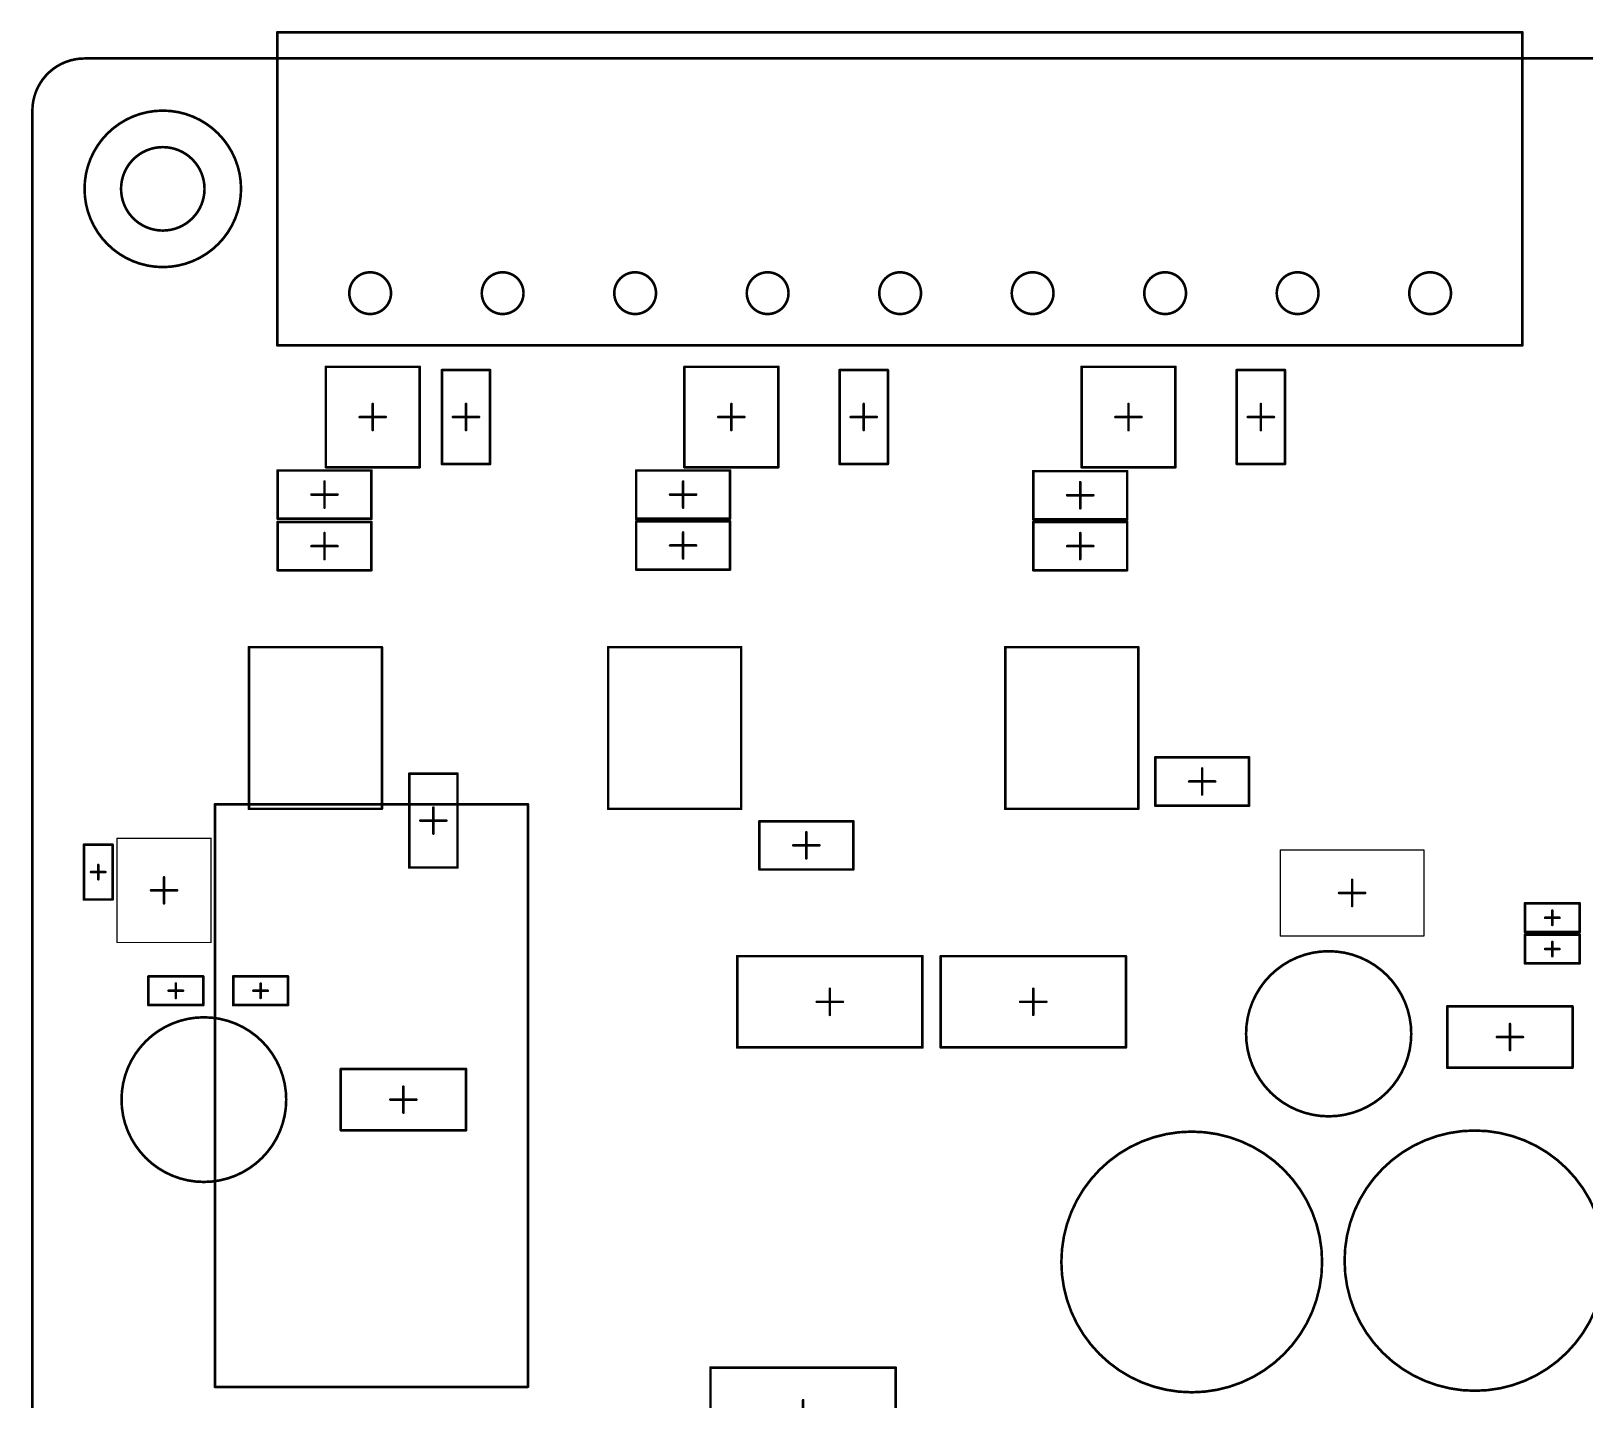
# Model space of a CAD drawing. Header units: millimetres. Extents: x 17 to 252, y 25 to 104.
# Drawn here: x 16.9 to 76.5, y 51.6 to 104.1 of the extents above; entities that cross this region are included whole.
import ezdxf

# ---------------------------------------------------------------- set-up
doc = ezdxf.new("R2010")
doc.units = ezdxf.units.MM
doc.layers.add('Mechanical1', color=6, linetype='Continuous')
doc.layers.add('Mechanical15', color=56, linetype='Continuous')

# ---------------------------------------------------------------- blocks, each defined once
blk = doc.blocks.new('RESC1005X04N_61')
at = {"layer": 'Mechanical15', "const_width": 0.1}
for points in [[(-1.05, -0.55), (-1.05, 0.55)], [(-1.05, 0.55), (1.05, 0.55)], [(1.05, -0.55), (1.05, 0.55)], [(-0.275, 0), (0.275, 0)], [(0, -0.275), (0, 0.275)], [(-1.05, -0.55), (1.05, -0.55)]]:
    blk.add_lwpolyline(points, dxfattribs=at)
at = {"layer": 'Mechanical15', "const_width": 0.05}
for points in [[(-1.075, 0.55, 1), (-1.025, 0.55, 1)], [(-1.075, 0.55, 1), (-1.025, 0.55, 1)], [(1.025, 0.55, 1), (1.075, 0.55, 1)], [(1.025, 0.55, 1), (1.075, 0.55, 1)], [(-0.3, 0, 1), (-0.25, 0, 1)], [(-0.025, 0.275, 1), (0.025, 0.275, 1)], [(0.25, 0, 1), (0.3, 0, 1)], [(-1.075, -0.55, 1), (-1.025, -0.55, 1)], [(-1.075, -0.55, 1), (-1.025, -0.55, 1)], [(-0.025, -0.275, 1), (0.025, -0.275, 1)], [(1.025, -0.55, 1), (1.075, -0.55, 1)], [(1.025, -0.55, 1), (1.075, -0.55, 1)]]:
    blk.add_lwpolyline(points, format="xyb", close=True, dxfattribs=at)
blk = doc.blocks.new('SOT90P247X115_3N_103')
at = {"layer": 'Mechanical15', "const_width": 0.1}
for points in [[(-1.925, 1.8), (-1.925, -1.8)], [(-1.925, 1.8), (1.925, 1.8)], [(1.925, 1.8), (1.925, -1.8)], [(-0.5, 0), (0.5, 0)], [(0, 0.5), (0, -0.5)], [(-1.925, -1.8), (1.925, -1.8)]]:
    blk.add_lwpolyline(points, dxfattribs=at)
at = {"layer": 'Mechanical15', "const_width": 0.05}
for points in [[(-1.95, 1.8, 1), (-1.9, 1.8, 1)], [(-1.95, 1.8, 1), (-1.9, 1.8, 1)], [(1.9, 1.8, 1), (1.95, 1.8, 1)], [(1.9, 1.8, 1), (1.95, 1.8, 1)], [(-0.525, 0, 1), (-0.475, 0, 1)], [(-0.025, 0.5, 1), (0.025, 0.5, 1)], [(0.475, 0, 1), (0.525, 0, 1)], [(-0.025, -0.5, 1), (0.025, -0.5, 1)], [(-1.95, -1.8, 1), (-1.9, -1.8, 1)], [(-1.95, -1.8, 1), (-1.9, -1.8, 1)], [(1.9, -1.8, 1), (1.95, -1.8, 1)], [(1.9, -1.8, 1), (1.95, -1.8, 1)]]:
    blk.add_lwpolyline(points, format="xyb", close=True, dxfattribs=at)
blk = doc.blocks.new('SOT90P247X115_3N_104')
at = {"layer": 'Mechanical15', "const_width": 0.1}
for points in [[(-1.925, 1.8), (-1.925, -1.8)], [(-1.925, 1.8), (1.925, 1.8)], [(1.925, 1.8), (1.925, -1.8)], [(-0.5, 0), (0.5, 0)], [(0, 0.5), (0, -0.5)], [(-1.925, -1.8), (1.925, -1.8)]]:
    blk.add_lwpolyline(points, dxfattribs=at)
at = {"layer": 'Mechanical15', "const_width": 0.05}
for points in [[(-1.95, 1.8, 1), (-1.9, 1.8, 1)], [(-1.95, 1.8, 1), (-1.9, 1.8, 1)], [(1.9, 1.8, 1), (1.95, 1.8, 1)], [(1.9, 1.8, 1), (1.95, 1.8, 1)], [(-0.525, 0, 1), (-0.475, 0, 1)], [(-0.025, 0.5, 1), (0.025, 0.5, 1)], [(0.475, 0, 1), (0.525, 0, 1)], [(-0.025, -0.5, 1), (0.025, -0.5, 1)], [(-1.95, -1.8, 1), (-1.9, -1.8, 1)], [(-1.95, -1.8, 1), (-1.9, -1.8, 1)], [(1.9, -1.8, 1), (1.95, -1.8, 1)], [(1.9, -1.8, 1), (1.95, -1.8, 1)]]:
    blk.add_lwpolyline(points, format="xyb", close=True, dxfattribs=at)
blk = doc.blocks.new('SOT90P247X115_3N_106')
at = {"layer": 'Mechanical15', "const_width": 0.1}
for points in [[(-1.925, 1.8), (-1.925, -1.8)], [(-1.925, 1.8), (1.925, 1.8)], [(1.925, 1.8), (1.925, -1.8)], [(-0.5, 0), (0.5, 0)], [(0, 0.5), (0, -0.5)], [(-1.925, -1.8), (1.925, -1.8)]]:
    blk.add_lwpolyline(points, dxfattribs=at)
at = {"layer": 'Mechanical15', "const_width": 0.05}
for points in [[(-1.95, 1.8, 1), (-1.9, 1.8, 1)], [(-1.95, 1.8, 1), (-1.9, 1.8, 1)], [(1.9, 1.8, 1), (1.95, 1.8, 1)], [(1.9, 1.8, 1), (1.95, 1.8, 1)], [(-0.525, 0, 1), (-0.475, 0, 1)], [(-0.025, 0.5, 1), (0.025, 0.5, 1)], [(0.475, 0, 1), (0.525, 0, 1)], [(-0.025, -0.5, 1), (0.025, -0.5, 1)], [(-1.95, -1.8, 1), (-1.9, -1.8, 1)], [(-1.95, -1.8, 1), (-1.9, -1.8, 1)], [(1.9, -1.8, 1), (1.95, -1.8, 1)], [(1.9, -1.8, 1), (1.95, -1.8, 1)]]:
    blk.add_lwpolyline(points, format="xyb", close=True, dxfattribs=at)
blk = doc.blocks.new('DIOM5226X23N_114')
at = {"layer": 'Mechanical15', "const_width": 0.1}
for points in [[(-3.55, 1.75), (3.55, 1.75)], [(-3.55, -1.75), (-3.55, 1.75)], [(3.55, -1.75), (3.55, 1.75)], [(-0.5, 0), (0.5, 0)], [(0, -0.5), (0, 0.5)], [(-3.55, -1.75), (3.55, -1.75)]]:
    blk.add_lwpolyline(points, dxfattribs=at)
at = {"layer": 'Mechanical15', "const_width": 0.05}
for points in [[(-3.575, 1.75, 1), (-3.525, 1.75, 1)], [(-3.575, 1.75, 1), (-3.525, 1.75, 1)], [(3.525, 1.75, 1), (3.575, 1.75, 1)], [(3.525, 1.75, 1), (3.575, 1.75, 1)], [(-0.525, 0, 1), (-0.475, 0, 1)], [(-0.025, 0.5, 1), (0.025, 0.5, 1)], [(0.475, 0, 1), (0.525, 0, 1)], [(-0.025, -0.5, 1), (0.025, -0.5, 1)], [(-3.575, -1.75, 1), (-3.525, -1.75, 1)], [(-3.575, -1.75, 1), (-3.525, -1.75, 1)], [(3.525, -1.75, 1), (3.575, -1.75, 1)], [(3.525, -1.75, 1), (3.575, -1.75, 1)]]:
    blk.add_lwpolyline(points, format="xyb", close=True, dxfattribs=at)
blk = doc.blocks.new('DIOM5226X23N_115')
at = {"layer": 'Mechanical15', "const_width": 0.1}
for points in [[(-3.55, 1.75), (3.55, 1.75)], [(-3.55, -1.75), (-3.55, 1.75)], [(3.55, -1.75), (3.55, 1.75)], [(-0.5, 0), (0.5, 0)], [(0, -0.5), (0, 0.5)], [(-3.55, -1.75), (3.55, -1.75)]]:
    blk.add_lwpolyline(points, dxfattribs=at)
at = {"layer": 'Mechanical15', "const_width": 0.05}
for points in [[(-3.575, 1.75, 1), (-3.525, 1.75, 1)], [(-3.575, 1.75, 1), (-3.525, 1.75, 1)], [(3.525, 1.75, 1), (3.575, 1.75, 1)], [(3.525, 1.75, 1), (3.575, 1.75, 1)], [(-0.525, 0, 1), (-0.475, 0, 1)], [(-0.025, 0.5, 1), (0.025, 0.5, 1)], [(0.475, 0, 1), (0.525, 0, 1)], [(-0.025, -0.5, 1), (0.025, -0.5, 1)], [(-3.575, -1.75, 1), (-3.525, -1.75, 1)], [(-3.575, -1.75, 1), (-3.525, -1.75, 1)], [(3.525, -1.75, 1), (3.575, -1.75, 1)], [(3.525, -1.75, 1), (3.575, -1.75, 1)]]:
    blk.add_lwpolyline(points, format="xyb", close=True, dxfattribs=at)
blk = doc.blocks.new('DIOM5226X23N_116')
at = {"layer": 'Mechanical15', "const_width": 0.1}
for points in [[(3.55, 1.75), (-3.55, 1.75)], [(-3.55, 1.75), (-3.55, -1.75)], [(3.55, 1.75), (3.55, -1.75)], [(0.5, 0), (-0.5, 0)], [(0, 0.5), (0, -0.5)], [(3.55, -1.75), (-3.55, -1.75)]]:
    blk.add_lwpolyline(points, dxfattribs=at)
at = {"layer": 'Mechanical15', "const_width": 0.05}
for points in [[(-3.575, 1.75, 1), (-3.525, 1.75, 1)], [(-3.575, 1.75, 1), (-3.525, 1.75, 1)], [(3.525, 1.75, 1), (3.575, 1.75, 1)], [(3.525, 1.75, 1), (3.575, 1.75, 1)], [(-0.525, 0, 1), (-0.475, 0, 1)], [(-0.025, 0.5, 1), (0.025, 0.5, 1)], [(0.475, 0, 1), (0.525, 0, 1)], [(-0.025, -0.5, 1), (0.025, -0.5, 1)], [(-3.575, -1.75, 1), (-3.525, -1.75, 1)], [(-3.575, -1.75, 1), (-3.525, -1.75, 1)], [(3.525, -1.75, 1), (3.575, -1.75, 1)], [(3.525, -1.75, 1), (3.575, -1.75, 1)]]:
    blk.add_lwpolyline(points, format="xyb", close=True, dxfattribs=at)
blk = doc.blocks.new('SOT_23_OT5_N_138')
at = {"layer": 'Mechanical15'}
for points, const_width in [([(-2, 1.8), (2, 1.8)], 0.05), ([(-2, 1.8), (-2, -1.8)], 0.05), ([(2, 1.8), (2, -1.8)], 0.05), ([(-0.5, 0), (0.5, 0)], 0.1), ([(0, 0.5), (0, -0.5)], 0.1), ([(-2, -1.8), (2, -1.8)], 0.05)]:
    blk.add_lwpolyline(points, dxfattribs=dict(at, const_width=const_width))
for points, const_width in [([(-2.013, 1.8, 1), (-1.988, 1.8, 1)], 0.025), ([(-2.013, 1.8, 1), (-1.988, 1.8, 1)], 0.025), ([(1.988, 1.8, 1), (2.013, 1.8, 1)], 0.025), ([(1.988, 1.8, 1), (2.013, 1.8, 1)], 0.025), ([(-0.525, 0, 1), (-0.475, 0, 1)], 0.05), ([(-0.025, 0.5, 1), (0.025, 0.5, 1)], 0.05), ([(0.475, 0, 1), (0.525, 0, 1)], 0.05), ([(-0.025, -0.5, 1), (0.025, -0.5, 1)], 0.05), ([(-2.013, -1.8, 1), (-1.988, -1.8, 1)], 0.025), ([(-2.013, -1.8, 1), (-1.988, -1.8, 1)], 0.025), ([(1.988, -1.8, 1), (2.013, -1.8, 1)], 0.025), ([(1.988, -1.8, 1), (2.013, -1.8, 1)], 0.025)]:
    blk.add_lwpolyline(points, format="xyb", close=True, dxfattribs=dict(at, const_width=const_width))
blk = doc.blocks.new('RESC2012X07N_167')
at = {"layer": 'Mechanical15', "const_width": 0.1}
for points in [[(-1.8, 0.925), (-1.8, -0.925)], [(-1.8, 0.925), (1.8, 0.925)], [(1.8, 0.925), (1.8, -0.925)], [(-0.5, 0), (0.5, 0)], [(0, 0.5), (0, -0.5)], [(-1.8, -0.925), (1.8, -0.925)]]:
    blk.add_lwpolyline(points, dxfattribs=at)
at = {"layer": 'Mechanical15', "const_width": 0.05}
for points in [[(-1.825, 0.925, 1), (-1.775, 0.925, 1)], [(-1.825, 0.925, 1), (-1.775, 0.925, 1)], [(1.775, 0.925, 1), (1.825, 0.925, 1)], [(1.775, 0.925, 1), (1.825, 0.925, 1)], [(-0.525, 0, 1), (-0.475, 0, 1)], [(-0.025, 0.5, 1), (0.025, 0.5, 1)], [(0.475, 0, 1), (0.525, 0, 1)], [(-0.025, -0.5, 1), (0.025, -0.5, 1)], [(-1.825, -0.925, 1), (-1.775, -0.925, 1)], [(-1.825, -0.925, 1), (-1.775, -0.925, 1)], [(1.775, -0.925, 1), (1.825, -0.925, 1)], [(1.775, -0.925, 1), (1.825, -0.925, 1)]]:
    blk.add_lwpolyline(points, format="xyb", close=True, dxfattribs=at)
blk = doc.blocks.new('RESC2012X07N_171')
at = {"layer": 'Mechanical15', "const_width": 0.1}
for points in [[(-1.8, -0.925), (-1.8, 0.925)], [(-1.8, 0.925), (1.8, 0.925)], [(1.8, -0.925), (1.8, 0.925)], [(-0.5, 0), (0.5, 0)], [(0, -0.5), (0, 0.5)], [(-1.8, -0.925), (1.8, -0.925)]]:
    blk.add_lwpolyline(points, dxfattribs=at)
at = {"layer": 'Mechanical15', "const_width": 0.05}
for points in [[(-1.825, 0.925, 1), (-1.775, 0.925, 1)], [(-1.825, 0.925, 1), (-1.775, 0.925, 1)], [(1.775, 0.925, 1), (1.825, 0.925, 1)], [(1.775, 0.925, 1), (1.825, 0.925, 1)], [(-0.525, 0, 1), (-0.475, 0, 1)], [(-0.025, 0.5, 1), (0.025, 0.5, 1)], [(0.475, 0, 1), (0.525, 0, 1)], [(-0.025, -0.5, 1), (0.025, -0.5, 1)], [(-1.825, -0.925, 1), (-1.775, -0.925, 1)], [(-1.825, -0.925, 1), (-1.775, -0.925, 1)], [(1.775, -0.925, 1), (1.825, -0.925, 1)], [(1.775, -0.925, 1), (1.825, -0.925, 1)]]:
    blk.add_lwpolyline(points, format="xyb", close=True, dxfattribs=at)
blk = doc.blocks.new('RESC2012X07N_172')
at = {"layer": 'Mechanical15', "const_width": 0.1}
for points in [[(-1.8, -0.925), (-1.8, 0.925)], [(-1.8, 0.925), (1.8, 0.925)], [(1.8, -0.925), (1.8, 0.925)], [(-0.5, 0), (0.5, 0)], [(0, -0.5), (0, 0.5)], [(-1.8, -0.925), (1.8, -0.925)]]:
    blk.add_lwpolyline(points, dxfattribs=at)
at = {"layer": 'Mechanical15', "const_width": 0.05}
for points in [[(-1.825, 0.925, 1), (-1.775, 0.925, 1)], [(-1.825, 0.925, 1), (-1.775, 0.925, 1)], [(1.775, 0.925, 1), (1.825, 0.925, 1)], [(1.775, 0.925, 1), (1.825, 0.925, 1)], [(-0.525, 0, 1), (-0.475, 0, 1)], [(-0.025, 0.5, 1), (0.025, 0.5, 1)], [(0.475, 0, 1), (0.525, 0, 1)], [(-0.025, -0.5, 1), (0.025, -0.5, 1)], [(-1.825, -0.925, 1), (-1.775, -0.925, 1)], [(-1.825, -0.925, 1), (-1.775, -0.925, 1)], [(1.775, -0.925, 1), (1.825, -0.925, 1)], [(1.775, -0.925, 1), (1.825, -0.925, 1)]]:
    blk.add_lwpolyline(points, format="xyb", close=True, dxfattribs=at)
blk = doc.blocks.new('RESC2012X07N_173')
at = {"layer": 'Mechanical15', "const_width": 0.1}
for points in [[(-1.8, 0.925), (-1.8, -0.925)], [(1.8, 0.925), (-1.8, 0.925)], [(1.8, 0.925), (1.8, -0.925)], [(0.5, 0), (-0.5, 0)], [(0, 0.5), (0, -0.5)], [(1.8, -0.925), (-1.8, -0.925)]]:
    blk.add_lwpolyline(points, dxfattribs=at)
at = {"layer": 'Mechanical15', "const_width": 0.05}
for points in [[(-1.825, 0.925, 1), (-1.775, 0.925, 1)], [(-1.825, 0.925, 1), (-1.775, 0.925, 1)], [(1.775, 0.925, 1), (1.825, 0.925, 1)], [(1.775, 0.925, 1), (1.825, 0.925, 1)], [(-0.525, 0, 1), (-0.475, 0, 1)], [(-0.025, 0.5, 1), (0.025, 0.5, 1)], [(0.475, 0, 1), (0.525, 0, 1)], [(-0.025, -0.5, 1), (0.025, -0.5, 1)], [(-1.825, -0.925, 1), (-1.775, -0.925, 1)], [(-1.825, -0.925, 1), (-1.775, -0.925, 1)], [(1.775, -0.925, 1), (1.825, -0.925, 1)], [(1.775, -0.925, 1), (1.825, -0.925, 1)]]:
    blk.add_lwpolyline(points, format="xyb", close=True, dxfattribs=at)
blk = doc.blocks.new('RESC2012X07N_175')
at = {"layer": 'Mechanical15', "const_width": 0.1}
for points in [[(-1.8, 0.925), (-1.8, -0.925)], [(-1.8, 0.925), (1.8, 0.925)], [(1.8, 0.925), (1.8, -0.925)], [(-0.5, 0), (0.5, 0)], [(0, 0.5), (0, -0.5)], [(-1.8, -0.925), (1.8, -0.925)]]:
    blk.add_lwpolyline(points, dxfattribs=at)
at = {"layer": 'Mechanical15', "const_width": 0.05}
for points in [[(-1.825, 0.925, 1), (-1.775, 0.925, 1)], [(-1.825, 0.925, 1), (-1.775, 0.925, 1)], [(1.775, 0.925, 1), (1.825, 0.925, 1)], [(1.775, 0.925, 1), (1.825, 0.925, 1)], [(-0.525, 0, 1), (-0.475, 0, 1)], [(-0.025, 0.5, 1), (0.025, 0.5, 1)], [(0.475, 0, 1), (0.525, 0, 1)], [(-0.025, -0.5, 1), (0.025, -0.5, 1)], [(-1.825, -0.925, 1), (-1.775, -0.925, 1)], [(-1.825, -0.925, 1), (-1.775, -0.925, 1)], [(1.775, -0.925, 1), (1.825, -0.925, 1)], [(1.775, -0.925, 1), (1.825, -0.925, 1)]]:
    blk.add_lwpolyline(points, format="xyb", close=True, dxfattribs=at)
blk = doc.blocks.new('RESC2012X07N_176')
at = {"layer": 'Mechanical15', "const_width": 0.1}
for points in [[(-1.8, -0.925), (-1.8, 0.925)], [(-1.8, 0.925), (1.8, 0.925)], [(1.8, -0.925), (1.8, 0.925)], [(-0.5, 0), (0.5, 0)], [(0, -0.5), (0, 0.5)], [(-1.8, -0.925), (1.8, -0.925)]]:
    blk.add_lwpolyline(points, dxfattribs=at)
at = {"layer": 'Mechanical15', "const_width": 0.05}
for points in [[(-1.825, 0.925, 1), (-1.775, 0.925, 1)], [(-1.825, 0.925, 1), (-1.775, 0.925, 1)], [(1.775, 0.925, 1), (1.825, 0.925, 1)], [(1.775, 0.925, 1), (1.825, 0.925, 1)], [(-0.525, 0, 1), (-0.475, 0, 1)], [(-0.025, 0.5, 1), (0.025, 0.5, 1)], [(0.475, 0, 1), (0.525, 0, 1)], [(-0.025, -0.5, 1), (0.025, -0.5, 1)], [(-1.825, -0.925, 1), (-1.775, -0.925, 1)], [(-1.825, -0.925, 1), (-1.775, -0.925, 1)], [(1.775, -0.925, 1), (1.825, -0.925, 1)], [(1.775, -0.925, 1), (1.825, -0.925, 1)]]:
    blk.add_lwpolyline(points, format="xyb", close=True, dxfattribs=at)
blk = doc.blocks.new('RESC2012X07N_177')
at = {"layer": 'Mechanical15', "const_width": 0.1}
for points in [[(-1.8, -0.925), (-1.8, 0.925)], [(-1.8, 0.925), (1.8, 0.925)], [(1.8, -0.925), (1.8, 0.925)], [(-0.5, 0), (0.5, 0)], [(0, -0.5), (0, 0.5)], [(-1.8, -0.925), (1.8, -0.925)]]:
    blk.add_lwpolyline(points, dxfattribs=at)
at = {"layer": 'Mechanical15', "const_width": 0.05}
for points in [[(-1.825, 0.925, 1), (-1.775, 0.925, 1)], [(-1.825, 0.925, 1), (-1.775, 0.925, 1)], [(1.775, 0.925, 1), (1.825, 0.925, 1)], [(1.775, 0.925, 1), (1.825, 0.925, 1)], [(-0.525, 0, 1), (-0.475, 0, 1)], [(-0.025, 0.5, 1), (0.025, 0.5, 1)], [(0.475, 0, 1), (0.525, 0, 1)], [(-0.025, -0.5, 1), (0.025, -0.5, 1)], [(-1.825, -0.925, 1), (-1.775, -0.925, 1)], [(-1.825, -0.925, 1), (-1.775, -0.925, 1)], [(1.775, -0.925, 1), (1.825, -0.925, 1)], [(1.775, -0.925, 1), (1.825, -0.925, 1)]]:
    blk.add_lwpolyline(points, format="xyb", close=True, dxfattribs=at)
blk = doc.blocks.new('RESC2012X07N_178')
at = {"layer": 'Mechanical15', "const_width": 0.1}
for points in [[(-1.8, -0.925), (-1.8, 0.925)], [(1.8, 0.925), (-1.8, 0.925)], [(1.8, -0.925), (1.8, 0.925)], [(0.5, 0), (-0.5, 0)], [(0, -0.5), (0, 0.5)], [(1.8, -0.925), (-1.8, -0.925)]]:
    blk.add_lwpolyline(points, dxfattribs=at)
at = {"layer": 'Mechanical15', "const_width": 0.05}
for points in [[(-1.825, 0.925, 1), (-1.775, 0.925, 1)], [(-1.825, 0.925, 1), (-1.775, 0.925, 1)], [(1.775, 0.925, 1), (1.825, 0.925, 1)], [(1.775, 0.925, 1), (1.825, 0.925, 1)], [(-0.525, 0, 1), (-0.475, 0, 1)], [(-0.025, 0.5, 1), (0.025, 0.5, 1)], [(0.475, 0, 1), (0.525, 0, 1)], [(-0.025, -0.5, 1), (0.025, -0.5, 1)], [(-1.825, -0.925, 1), (-1.775, -0.925, 1)], [(-1.825, -0.925, 1), (-1.775, -0.925, 1)], [(1.775, -0.925, 1), (1.825, -0.925, 1)], [(1.775, -0.925, 1), (1.825, -0.925, 1)]]:
    blk.add_lwpolyline(points, format="xyb", close=True, dxfattribs=at)
blk = doc.blocks.new('RESC2012X07N_182')
at = {"layer": 'Mechanical15', "const_width": 0.1}
for points in [[(-1.8, 0.925), (-1.8, -0.925)], [(-1.8, 0.925), (1.8, 0.925)], [(1.8, 0.925), (1.8, -0.925)], [(-0.5, 0), (0.5, 0)], [(0, 0.5), (0, -0.5)], [(-1.8, -0.925), (1.8, -0.925)]]:
    blk.add_lwpolyline(points, dxfattribs=at)
at = {"layer": 'Mechanical15', "const_width": 0.05}
for points in [[(-1.825, 0.925, 1), (-1.775, 0.925, 1)], [(-1.825, 0.925, 1), (-1.775, 0.925, 1)], [(1.775, 0.925, 1), (1.825, 0.925, 1)], [(1.775, 0.925, 1), (1.825, 0.925, 1)], [(-0.525, 0, 1), (-0.475, 0, 1)], [(-0.025, 0.5, 1), (0.025, 0.5, 1)], [(0.475, 0, 1), (0.525, 0, 1)], [(-0.025, -0.5, 1), (0.025, -0.5, 1)], [(-1.825, -0.925, 1), (-1.775, -0.925, 1)], [(-1.825, -0.925, 1), (-1.775, -0.925, 1)], [(1.775, -0.925, 1), (1.825, -0.925, 1)], [(1.775, -0.925, 1), (1.825, -0.925, 1)]]:
    blk.add_lwpolyline(points, format="xyb", close=True, dxfattribs=at)
blk = doc.blocks.new('RESC2012X07N_184')
at = {"layer": 'Mechanical15', "const_width": 0.1}
for points in [[(-1.8, -0.925), (-1.8, 0.925)], [(-1.8, 0.925), (1.8, 0.925)], [(1.8, -0.925), (1.8, 0.925)], [(-0.5, 0), (0.5, 0)], [(0, -0.5), (0, 0.5)], [(-1.8, -0.925), (1.8, -0.925)]]:
    blk.add_lwpolyline(points, dxfattribs=at)
at = {"layer": 'Mechanical15', "const_width": 0.05}
for points in [[(-1.825, 0.925, 1), (-1.775, 0.925, 1)], [(-1.825, 0.925, 1), (-1.775, 0.925, 1)], [(1.775, 0.925, 1), (1.825, 0.925, 1)], [(1.775, 0.925, 1), (1.825, 0.925, 1)], [(-0.525, 0, 1), (-0.475, 0, 1)], [(-0.025, 0.5, 1), (0.025, 0.5, 1)], [(0.475, 0, 1), (0.525, 0, 1)], [(-0.025, -0.5, 1), (0.025, -0.5, 1)], [(-1.825, -0.925, 1), (-1.775, -0.925, 1)], [(-1.825, -0.925, 1), (-1.775, -0.925, 1)], [(1.775, -0.925, 1), (1.825, -0.925, 1)], [(1.775, -0.925, 1), (1.825, -0.925, 1)]]:
    blk.add_lwpolyline(points, format="xyb", close=True, dxfattribs=at)
blk = doc.blocks.new('RESC2012X07N_185')
at = {"layer": 'Mechanical15', "const_width": 0.1}
for points in [[(-1.8, -0.925), (-1.8, 0.925)], [(-1.8, 0.925), (1.8, 0.925)], [(1.8, -0.925), (1.8, 0.925)], [(-0.5, 0), (0.5, 0)], [(0, -0.5), (0, 0.5)], [(-1.8, -0.925), (1.8, -0.925)]]:
    blk.add_lwpolyline(points, dxfattribs=at)
at = {"layer": 'Mechanical15', "const_width": 0.05}
for points in [[(-1.825, 0.925, 1), (-1.775, 0.925, 1)], [(-1.825, 0.925, 1), (-1.775, 0.925, 1)], [(1.775, 0.925, 1), (1.825, 0.925, 1)], [(1.775, 0.925, 1), (1.825, 0.925, 1)], [(-0.525, 0, 1), (-0.475, 0, 1)], [(-0.025, 0.5, 1), (0.025, 0.5, 1)], [(0.475, 0, 1), (0.525, 0, 1)], [(-0.025, -0.5, 1), (0.025, -0.5, 1)], [(-1.825, -0.925, 1), (-1.775, -0.925, 1)], [(-1.825, -0.925, 1), (-1.775, -0.925, 1)], [(1.775, -0.925, 1), (1.825, -0.925, 1)], [(1.775, -0.925, 1), (1.825, -0.925, 1)]]:
    blk.add_lwpolyline(points, format="xyb", close=True, dxfattribs=at)
blk = doc.blocks.new('RESC2012X07N_186')
at = {"layer": 'Mechanical15', "const_width": 0.1}
for points in [[(-1.8, 0.925), (-1.8, -0.925)], [(1.8, 0.925), (-1.8, 0.925)], [(1.8, 0.925), (1.8, -0.925)], [(0.5, 0), (-0.5, 0)], [(0, 0.5), (0, -0.5)], [(1.8, -0.925), (-1.8, -0.925)]]:
    blk.add_lwpolyline(points, dxfattribs=at)
at = {"layer": 'Mechanical15', "const_width": 0.05}
for points in [[(-1.825, 0.925, 1), (-1.775, 0.925, 1)], [(-1.825, 0.925, 1), (-1.775, 0.925, 1)], [(1.775, 0.925, 1), (1.825, 0.925, 1)], [(1.775, 0.925, 1), (1.825, 0.925, 1)], [(-0.525, 0, 1), (-0.475, 0, 1)], [(-0.025, 0.5, 1), (0.025, 0.5, 1)], [(0.475, 0, 1), (0.525, 0, 1)], [(-0.025, -0.5, 1), (0.025, -0.5, 1)], [(-1.825, -0.925, 1), (-1.775, -0.925, 1)], [(-1.825, -0.925, 1), (-1.775, -0.925, 1)], [(1.775, -0.925, 1), (1.825, -0.925, 1)], [(1.775, -0.925, 1), (1.825, -0.925, 1)]]:
    blk.add_lwpolyline(points, format="xyb", close=True, dxfattribs=at)
blk = doc.blocks.new('RESC3216X08N_235')
at = {"layer": 'Mechanical15', "const_width": 0.1}
for points in [[(-2.4, 1.175), (-2.4, -1.175)], [(2.4, 1.175), (-2.4, 1.175)], [(2.4, 1.175), (2.4, -1.175)], [(0.5, 0), (-0.5, 0)], [(0, 0.5), (0, -0.5)], [(2.4, -1.175), (-2.4, -1.175)]]:
    blk.add_lwpolyline(points, dxfattribs=at)
at = {"layer": 'Mechanical15', "const_width": 0.05}
for points in [[(-2.425, 1.175, 1), (-2.375, 1.175, 1)], [(-2.425, 1.175, 1), (-2.375, 1.175, 1)], [(2.375, 1.175, 1), (2.425, 1.175, 1)], [(2.375, 1.175, 1), (2.425, 1.175, 1)], [(-0.525, 0, 1), (-0.475, 0, 1)], [(-0.025, 0.5, 1), (0.025, 0.5, 1)], [(0.475, 0, 1), (0.525, 0, 1)], [(-0.025, -0.5, 1), (0.025, -0.5, 1)], [(-2.425, -1.175, 1), (-2.375, -1.175, 1)], [(-2.425, -1.175, 1), (-2.375, -1.175, 1)], [(2.375, -1.175, 1), (2.425, -1.175, 1)], [(2.375, -1.175, 1), (2.425, -1.175, 1)]]:
    blk.add_lwpolyline(points, format="xyb", close=True, dxfattribs=at)
blk = doc.blocks.new('RESC1005X04N_239')
at = {"layer": 'Mechanical15', "const_width": 0.1}
for points in [[(-1.05, -0.55), (-1.05, 0.55)], [(-1.05, 0.55), (1.05, 0.55)], [(1.05, -0.55), (1.05, 0.55)], [(-0.275, 0), (0.275, 0)], [(0, -0.275), (0, 0.275)], [(-1.05, -0.55), (1.05, -0.55)]]:
    blk.add_lwpolyline(points, dxfattribs=at)
at = {"layer": 'Mechanical15', "const_width": 0.05}
for points in [[(-1.075, 0.55, 1), (-1.025, 0.55, 1)], [(-1.075, 0.55, 1), (-1.025, 0.55, 1)], [(1.025, 0.55, 1), (1.075, 0.55, 1)], [(1.025, 0.55, 1), (1.075, 0.55, 1)], [(-0.3, 0, 1), (-0.25, 0, 1)], [(-0.025, 0.275, 1), (0.025, 0.275, 1)], [(0.25, 0, 1), (0.3, 0, 1)], [(-1.075, -0.55, 1), (-1.025, -0.55, 1)], [(-1.075, -0.55, 1), (-1.025, -0.55, 1)], [(-0.025, -0.275, 1), (0.025, -0.275, 1)], [(1.025, -0.55, 1), (1.075, -0.55, 1)], [(1.025, -0.55, 1), (1.075, -0.55, 1)]]:
    blk.add_lwpolyline(points, format="xyb", close=True, dxfattribs=at)
blk = doc.blocks.new('RESC1005X04N_256')
at = {"layer": 'Mechanical15', "const_width": 0.1}
for points in [[(-1.05, -0.55), (-1.05, 0.55)], [(-1.05, 0.55), (1.05, 0.55)], [(1.05, -0.55), (1.05, 0.55)], [(-0.275, 0), (0.275, 0)], [(0, -0.275), (0, 0.275)], [(-1.05, -0.55), (1.05, -0.55)]]:
    blk.add_lwpolyline(points, dxfattribs=at)
at = {"layer": 'Mechanical15', "const_width": 0.05}
for points in [[(-1.075, 0.55, 1), (-1.025, 0.55, 1)], [(-1.075, 0.55, 1), (-1.025, 0.55, 1)], [(1.025, 0.55, 1), (1.075, 0.55, 1)], [(1.025, 0.55, 1), (1.075, 0.55, 1)], [(-0.3, 0, 1), (-0.25, 0, 1)], [(-0.025, 0.275, 1), (0.025, 0.275, 1)], [(0.25, 0, 1), (0.3, 0, 1)], [(-1.075, -0.55, 1), (-1.025, -0.55, 1)], [(-1.075, -0.55, 1), (-1.025, -0.55, 1)], [(-0.025, -0.275, 1), (0.025, -0.275, 1)], [(1.025, -0.55, 1), (1.075, -0.55, 1)], [(1.025, -0.55, 1), (1.075, -0.55, 1)]]:
    blk.add_lwpolyline(points, format="xyb", close=True, dxfattribs=at)
blk = doc.blocks.new('RESC1005X04N_258')
at = {"layer": 'Mechanical15', "const_width": 0.1}
for points in [[(-1.05, -0.55), (-1.05, 0.55)], [(-1.05, 0.55), (1.05, 0.55)], [(1.05, -0.55), (1.05, 0.55)], [(-0.275, 0), (0.275, 0)], [(0, -0.275), (0, 0.275)], [(-1.05, -0.55), (1.05, -0.55)]]:
    blk.add_lwpolyline(points, dxfattribs=at)
at = {"layer": 'Mechanical15', "const_width": 0.05}
for points in [[(-1.075, 0.55, 1), (-1.025, 0.55, 1)], [(-1.075, 0.55, 1), (-1.025, 0.55, 1)], [(1.025, 0.55, 1), (1.075, 0.55, 1)], [(1.025, 0.55, 1), (1.075, 0.55, 1)], [(-0.3, 0, 1), (-0.25, 0, 1)], [(-0.025, 0.275, 1), (0.025, 0.275, 1)], [(0.25, 0, 1), (0.3, 0, 1)], [(-1.075, -0.55, 1), (-1.025, -0.55, 1)], [(-1.075, -0.55, 1), (-1.025, -0.55, 1)], [(-0.025, -0.275, 1), (0.025, -0.275, 1)], [(1.025, -0.55, 1), (1.075, -0.55, 1)], [(1.025, -0.55, 1), (1.075, -0.55, 1)]]:
    blk.add_lwpolyline(points, format="xyb", close=True, dxfattribs=at)
blk = doc.blocks.new('RESC3216X08N_260')
at = {"layer": 'Mechanical15', "const_width": 0.1}
for points in [[(-2.4, 1.175), (-2.4, -1.175)], [(2.4, 1.175), (-2.4, 1.175)], [(2.4, 1.175), (2.4, -1.175)], [(0.5, 0), (-0.5, 0)], [(0, 0.5), (0, -0.5)], [(2.4, -1.175), (-2.4, -1.175)]]:
    blk.add_lwpolyline(points, dxfattribs=at)
at = {"layer": 'Mechanical15', "const_width": 0.05}
for points in [[(-2.425, 1.175, 1), (-2.375, 1.175, 1)], [(-2.425, 1.175, 1), (-2.375, 1.175, 1)], [(2.375, 1.175, 1), (2.425, 1.175, 1)], [(2.375, 1.175, 1), (2.425, 1.175, 1)], [(-0.525, 0, 1), (-0.475, 0, 1)], [(-0.025, 0.5, 1), (0.025, 0.5, 1)], [(0.475, 0, 1), (0.525, 0, 1)], [(-0.025, -0.5, 1), (0.025, -0.5, 1)], [(-2.425, -1.175, 1), (-2.375, -1.175, 1)], [(-2.425, -1.175, 1), (-2.375, -1.175, 1)], [(2.375, -1.175, 1), (2.425, -1.175, 1)], [(2.375, -1.175, 1), (2.425, -1.175, 1)]]:
    blk.add_lwpolyline(points, format="xyb", close=True, dxfattribs=at)
blk = doc.blocks.new('AJ61_1004_TAPR_RNS0_272')
at = {"layer": 'Mechanical15', "const_width": 0.1}
for points in [[(-3.54, -10), (-3.54, 2)], [(18.8, 2), (-3.54, 2)], [(18.8, -10), (18.8, 2)], [(18.8, -10), (-3.54, -10)]]:
    blk.add_lwpolyline(points, dxfattribs=at)
at = {"layer": 'Mechanical15', "const_width": 0.05}
for points in [[(-3.565, 2, 1), (-3.515, 2, 1)], [(-3.565, 2, 1), (-3.515, 2, 1)], [(18.775, 2, 1), (18.825, 2, 1)], [(18.775, 2, 1), (18.825, 2, 1)], [(-3.565, -10, 1), (-3.515, -10, 1)], [(-3.565, -10, 1), (-3.515, -10, 1)], [(18.775, -10, 1), (18.825, -10, 1)], [(18.775, -10, 1), (18.825, -10, 1)]]:
    blk.add_lwpolyline(points, format="xyb", close=True, dxfattribs=at)
blk = doc.blocks.new('AJ61_1009_TAPR_RNS0_278')
at = {"layer": 'Mechanical15', "const_width": 0.1}
for points in [[(-3.54, 2), (-3.54, -10)], [(44.2, 2), (-3.54, 2)], [(44.2, 2), (44.2, -10)], [(44.2, -10), (-3.54, -10)]]:
    blk.add_lwpolyline(points, dxfattribs=at)
at = {"layer": 'Mechanical15', "const_width": 0.05}
for points in [[(-3.565, 2, 1), (-3.515, 2, 1)], [(-3.565, 2, 1), (-3.515, 2, 1)], [(44.175, 2, 1), (44.225, 2, 1)], [(44.175, 2, 1), (44.225, 2, 1)], [(-3.565, -10, 1), (-3.515, -10, 1)], [(-3.565, -10, 1), (-3.515, -10, 1)], [(44.175, -10, 1), (44.225, -10, 1)], [(44.175, -10, 1), (44.225, -10, 1)]]:
    blk.add_lwpolyline(points, format="xyb", close=True, dxfattribs=at)
blk = doc.blocks.new('DIOM3825X11N_282')
at = {"layer": 'Mechanical15'}
for points, const_width in [([(-2.75, 1.65), (2.75, 1.65)], 0.05), ([(-2.75, -1.65), (-2.75, 1.65)], 0.05), ([(2.75, -1.65), (2.75, 1.65)], 0.05), ([(-0.5, 0), (0.5, 0)], 0.1), ([(0, -0.5), (0, 0.5)], 0.1), ([(-2.75, -1.65), (2.75, -1.65)], 0.05)]:
    blk.add_lwpolyline(points, dxfattribs=dict(at, const_width=const_width))
for points, const_width in [([(-2.762, 1.65, 1), (-2.738, 1.65, 1)], 0.025), ([(-2.762, 1.65, 1), (-2.738, 1.65, 1)], 0.025), ([(2.738, 1.65, 1), (2.762, 1.65, 1)], 0.025), ([(2.738, 1.65, 1), (2.762, 1.65, 1)], 0.025), ([(-0.525, 0, 1), (-0.475, 0, 1)], 0.05), ([(-0.025, 0.5, 1), (0.025, 0.5, 1)], 0.05), ([(0.475, 0, 1), (0.525, 0, 1)], 0.05), ([(-0.025, -0.5, 1), (0.025, -0.5, 1)], 0.05), ([(-2.762, -1.65, 1), (-2.738, -1.65, 1)], 0.025), ([(-2.762, -1.65, 1), (-2.738, -1.65, 1)], 0.025), ([(2.738, -1.65, 1), (2.762, -1.65, 1)], 0.025), ([(2.738, -1.65, 1), (2.762, -1.65, 1)], 0.025)]:
    blk.add_lwpolyline(points, format="xyb", close=True, dxfattribs=dict(at, const_width=const_width))
blk = doc.blocks.new('CAPC1005X06N_342')
at = {"layer": 'Mechanical15', "const_width": 0.1}
for points in [[(-1.05, 0.55), (1.05, 0.55)], [(-1.05, 0.55), (-1.05, -0.55)], [(1.05, 0.55), (1.05, -0.55)], [(-0.275, 0), (0.275, 0)], [(0, 0.275), (0, -0.275)], [(-1.05, -0.55), (1.05, -0.55)]]:
    blk.add_lwpolyline(points, dxfattribs=at)
at = {"layer": 'Mechanical15', "const_width": 0.05}
for points in [[(-1.075, 0.55, 1), (-1.025, 0.55, 1)], [(-1.075, 0.55, 1), (-1.025, 0.55, 1)], [(1.025, 0.55, 1), (1.075, 0.55, 1)], [(1.025, 0.55, 1), (1.075, 0.55, 1)], [(-0.3, 0, 1), (-0.25, 0, 1)], [(-0.025, 0.275, 1), (0.025, 0.275, 1)], [(0.25, 0, 1), (0.3, 0, 1)], [(-1.075, -0.55, 1), (-1.025, -0.55, 1)], [(-1.075, -0.55, 1), (-1.025, -0.55, 1)], [(-0.025, -0.275, 1), (0.025, -0.275, 1)], [(1.025, -0.55, 1), (1.075, -0.55, 1)], [(1.025, -0.55, 1), (1.075, -0.55, 1)]]:
    blk.add_lwpolyline(points, format="xyb", close=True, dxfattribs=at)

msp = doc.modelspace()

# ---------------------------------------------------------------- linework, layer by layer
at = {"layer": 'Mechanical1', "const_width": 0.1}
msp.add_lwpolyline([(17, 101, -0.414214), (19, 103)], format="xyb", dxfattribs=at)
for points in [[(19, 103), (250, 103)], [(17, 27), (17, 101)]]:
    msp.add_lwpolyline(points, dxfattribs=at)
at = {"layer": 'Mechanical1'}
for points, const_width in [([(18.975, 103, 1), (19.025, 103, 1)], 0.05), ([(18.975, 103, 1), (19.025, 103, 1)], 0.05), ([(16.975, 101, 1), (17.025, 101, 1)], 0.05), ([(16.975, 101, 1), (17.025, 101, 1)], 0.05), ([(25, 98, 1), (19, 98, 1)], 0.1), ([(23.6, 98, 1), (20.4, 98, 1)], 0.1), ([(18.975, 98, 1), (19.025, 98, 1)], 0.05), ([(20.375, 98, 1), (20.425, 98, 1)], 0.05), ([(23.575, 98, 1), (23.625, 98, 1)], 0.05), ([(24.975, 98, 1), (25.025, 98, 1)], 0.05), ([(30.75, 94, 1), (29.15, 94, 1)], 0.1), ([(35.83, 94, 1), (34.23, 94, 1)], 0.1), ([(40.91, 94, 1), (39.31, 94, 1)], 0.1), ([(45.99, 94, 1), (44.39, 94, 1)], 0.1), ([(51.07, 94, 1), (49.47, 94, 1)], 0.1), ([(56.15, 94, 1), (54.55, 94, 1)], 0.1), ([(61.23, 94, 1), (59.63, 94, 1)], 0.1), ([(66.31, 94, 1), (64.71, 94, 1)], 0.1), ([(71.39, 94, 1), (69.79, 94, 1)], 0.1), ([(29.125, 94, 1), (29.175, 94, 1)], 0.05), ([(30.725, 94, 1), (30.775, 94, 1)], 0.05), ([(34.205, 94, 1), (34.255, 94, 1)], 0.05), ([(35.805, 94, 1), (35.855, 94, 1)], 0.05), ([(39.285, 94, 1), (39.335, 94, 1)], 0.05), ([(40.885, 94, 1), (40.935, 94, 1)], 0.05), ([(44.365, 94, 1), (44.415, 94, 1)], 0.05), ([(45.965, 94, 1), (46.015, 94, 1)], 0.05), ([(49.445, 94, 1), (49.495, 94, 1)], 0.05), ([(51.045, 94, 1), (51.095, 94, 1)], 0.05), ([(54.525, 94, 1), (54.575, 94, 1)], 0.05), ([(56.125, 94, 1), (56.175, 94, 1)], 0.05), ([(59.605, 94, 1), (59.655, 94, 1)], 0.05), ([(61.205, 94, 1), (61.255, 94, 1)], 0.05), ([(64.685, 94, 1), (64.735, 94, 1)], 0.05), ([(66.285, 94, 1), (66.335, 94, 1)], 0.05), ([(69.765, 94, 1), (69.815, 94, 1)], 0.05), ([(71.365, 94, 1), (71.415, 94, 1)], 0.05)]:
    msp.add_lwpolyline(points, format="xyb", close=True, dxfattribs=dict(at, const_width=const_width))
at = {"layer": 'Mechanical15', "const_width": 0.1}
for points in [[(25.3, 74.225), (25.3, 80.425)], [(25.3, 80.425), (30.4, 80.425)], [(30.4, 74.225), (30.4, 80.425)], [(39.075, 80.425), (44.175, 80.425)], [(39.075, 74.225), (39.075, 80.425)], [(44.175, 74.225), (44.175, 80.425)], [(54.3, 80.425), (59.4, 80.425)], [(54.3, 74.225), (54.3, 80.425)], [(59.4, 74.225), (59.4, 80.425)], [(25.3, 74.225), (30.4, 74.225)], [(39.075, 74.225), (44.175, 74.225)], [(54.3, 74.225), (59.4, 74.225)]]:
    msp.add_lwpolyline(points, dxfattribs=at)
at = {"layer": 'Mechanical15'}
for points, const_width in [([(25.275, 80.425, 1), (25.325, 80.425, 1)], 0.05), ([(25.275, 80.425, 1), (25.325, 80.425, 1)], 0.05), ([(30.375, 80.425, 1), (30.425, 80.425, 1)], 0.05), ([(30.375, 80.425, 1), (30.425, 80.425, 1)], 0.05), ([(39.05, 80.425, 1), (39.1, 80.425, 1)], 0.05), ([(39.05, 80.425, 1), (39.1, 80.425, 1)], 0.05), ([(44.15, 80.425, 1), (44.2, 80.425, 1)], 0.05), ([(44.15, 80.425, 1), (44.2, 80.425, 1)], 0.05), ([(54.275, 80.425, 1), (54.325, 80.425, 1)], 0.05), ([(54.275, 80.425, 1), (54.325, 80.425, 1)], 0.05), ([(59.375, 80.425, 1), (59.425, 80.425, 1)], 0.05), ([(59.375, 80.425, 1), (59.425, 80.425, 1)], 0.05), ([(25.275, 74.225, 1), (25.325, 74.225, 1)], 0.05), ([(25.275, 74.225, 1), (25.325, 74.225, 1)], 0.05), ([(30.375, 74.225, 1), (30.425, 74.225, 1)], 0.05), ([(30.375, 74.225, 1), (30.425, 74.225, 1)], 0.05), ([(39.05, 74.225, 1), (39.1, 74.225, 1)], 0.05), ([(39.05, 74.225, 1), (39.1, 74.225, 1)], 0.05), ([(44.15, 74.225, 1), (44.2, 74.225, 1)], 0.05), ([(44.15, 74.225, 1), (44.2, 74.225, 1)], 0.05), ([(54.275, 74.225, 1), (54.325, 74.225, 1)], 0.05), ([(54.275, 74.225, 1), (54.325, 74.225, 1)], 0.05), ([(59.375, 74.225, 1), (59.425, 74.225, 1)], 0.05), ([(59.375, 74.225, 1), (59.425, 74.225, 1)], 0.05), ([(69.866, 65.6, 1), (63.534, 65.6, 1)], 0.1), ([(26.732, 63.075, 1), (20.418, 63.075, 1)], 0.1), ([(63.509, 65.6, 1), (63.559, 65.6, 1)], 0.05), ([(69.841, 65.6, 1), (69.891, 65.6, 1)], 0.05), ([(20.393, 63.075, 1), (20.443, 63.075, 1)], 0.05), ([(26.707, 63.075, 1), (26.757, 63.075, 1)], 0.05), ([(66.448, 56.85, 1), (56.452, 56.85, 1)], 0.1), ([(77.29, 56.9, 1), (67.31, 56.9, 1)], 0.1), ([(56.427, 56.85, 1), (56.477, 56.85, 1)], 0.05), ([(66.423, 56.85, 1), (66.473, 56.85, 1)], 0.05), ([(67.285, 56.9, 1), (67.335, 56.9, 1)], 0.05)]:
    msp.add_lwpolyline(points, format="xyb", close=True, dxfattribs=dict(at, const_width=const_width))

# ---------------------------------------------------------------- block references
for name, p, rotation in [('AJ61_1009_TAPR_RNS0_278', (70.59, 94), 180), ('SOT90P247X115_3N_104', (30.05, 89.25), 270), ('SOT90P247X115_3N_106', (43.8, 89.25), 270), ('SOT90P247X115_3N_103', (59.025, 89.25), 270), ('RESC2012X07N_175', (33.625, 89.25), 270), ('RESC2012X07N_182', (48.875, 89.25), 270), ('RESC2012X07N_167', (64.1, 89.25), 270), ('RESC2012X07N_177', (28.2, 86.275), 360), ('RESC2012X07N_184', (41.95, 86.275), 360), ('RESC2012X07N_172', (57.175, 86.25), 360), ('RESC2012X07N_176', (28.2, 84.3), 360), ('RESC2012X07N_185', (41.95, 84.325), 360), ('RESC2012X07N_171', (57.175, 84.3), 360), ('RESC2012X07N_173', (61.85, 75.275), 180), ('RESC2012X07N_178', (32.375, 73.775), 90), ('AJ61_1004_TAPR_RNS0_272', (26, 55.6), 90), ('RESC2012X07N_186', (46.675, 72.825), 180), ('CAPC1005X06N_342', (19.525, 71.8), 270), ('SOT_23_OT5_N_138', (22.05, 71.1), 270), ('DIOM3825X11N_282', (67.6, 71), 360), ('RESC1005X04N_61', (75.275, 70.05), 360), ('RESC1005X04N_239', (75.275, 68.85), 360), ('DIOM5226X23N_116', (47.575, 66.825), 180), ('DIOM5226X23N_115', (55.375, 66.825), 360), ('RESC3216X08N_235', (73.65, 65.475), 180), ('RESC3216X08N_260', (31.225, 63.075), 180), ('DIOM5226X23N_114', (46.55, 51.05), 360)]:
    msp.add_blockref(name, p, dxfattribs=dict(rotation=rotation))
for name, p in [('RESC1005X04N_256', (22.5, 67.25)), ('RESC1005X04N_258', (25.75, 67.25))]:
    msp.add_blockref(name, p)

doc.saveas('drawing.dxf')
